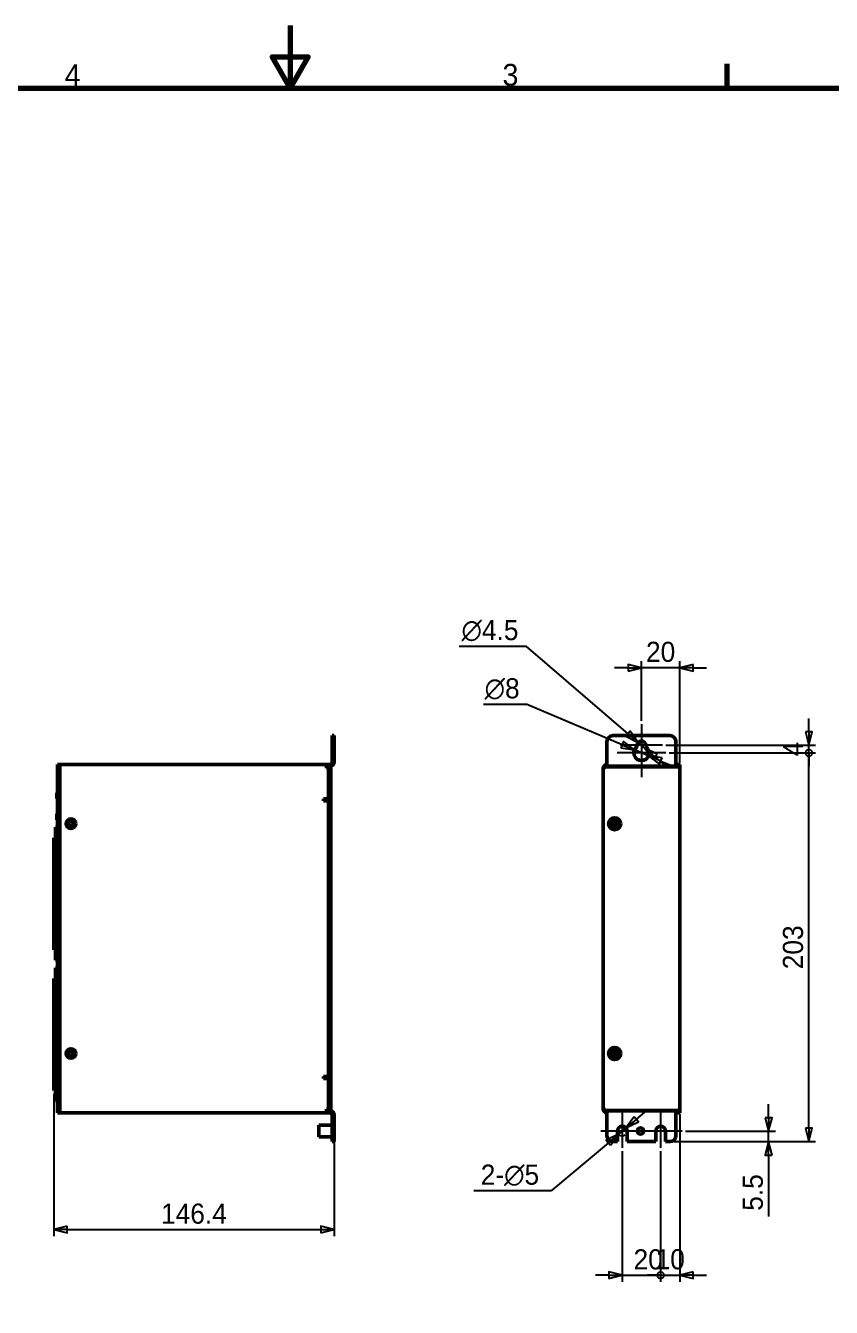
# Model space of a CAD drawing. Header units: millimetres. Extents: x 1550 to 4479, y -401 to 926.
# Drawn here: x 2096 to 2517, y 257 to 926 of the extents above; entities that cross this region are included whole.
import ezdxf

# ---------------------------------------------------------------- set-up
doc = ezdxf.new("R2010")
doc.units = ezdxf.units.MM
doc.header["$LTSCALE"] = 3.5
doc.layers.get('0').update_dxf_attribs({"lineweight": 25})
for name, color, linetype, lineweight in [('경계(ISO)', 7, 'Continuous', 70), ('외형선(ISO)', 7, 'Continuous', 50), ('중심 표식(ISO)', 7, 'Continuous', 25), ('치수(ISO)', 7, 'Continuous', 25)]:
    doc.layers.add(name, color=color, linetype=linetype, lineweight=lineweight)
doc.styles.get("Standard").update_dxf_attribs({"font": ''})
doc.styles.add('레이블 문자 (JIS)', font='')
doc.styles.get('Standard').set_extended_font_data('Gulim')
doc.styles.get('레이블 문자 (JIS)').set_extended_font_data('Gulim')
doc.dimstyles.new('복사 대상기본값 (JIS)', dxfattribs={"dimscale": 3.5, "dimtxt": 3, "dimasz": 2, "dimexe": 1, "dimexo": 0.5, "dimgap": 0.8, "dimtad": 1, "dimdsep": 46, "dimtxsty": '레이블 문자 (JIS)', "dimblk": 'Filled-1', "dimcen": 0.09, "dimdle": 10, "dimclrd": 256, "dimclre": 256, "dimclrt": 256, "dimazin": 2, "dimtfac": 0.666667, "dimtmove": 0, "dimatfit": 3, "dimldrblk": 'OPEN', "dimfxl": 1, "dimtolj": 1, "dimtzin": 0, "dimlwd": -1, "dimlwe": -1, "dimarcsym": 0})

# ---------------------------------------------------------------- blocks, each defined once
blk = doc.blocks.new('Filled-1')
at = {"color": 0}
for p, q in [((0, 0), (-1, 0.25)), ((-1, 0.25), (-1, -0.25)), ((-1, 0), (0, 0)), ((-1, -0.25), (0, 0))]:
    blk.add_line(p, q, dxfattribs=at)
at = {"color": 0, "flags": 128}
blk.add_lwpolyline([(-1, -0.25), (0, 0), (-1, 0.25), (-1, -0.25)], dxfattribs=at)
at = {"color": 0}
blk.add_solid([(-1, -0.25), (0, 0), (-1, 0.25), (-1, -0.25)], dxfattribs=at)
blk = doc.blocks.new('_DotSmall')
at = {"color": 0, "linetype": 'ByBlock', "const_width": 0.5}
blk.add_lwpolyline([(-0.0625, 0, 1), (0.0625, 0, 1)], format="xyb", close=True, dxfattribs=at)
blk = doc.blocks.new('*D17')
at = {"layer": 'Defpoints', "color": 0}
for p in [(2407.65, 340.42), (2427.65, 340.42), (2427.65, 273.88)]:
    blk.add_point(p, dxfattribs=at)
at = {"layer": '치수(ISO)'}
for p, q in [((2407.65, 338.67), (2407.65, 270.38)), ((2427.65, 338.67), (2427.65, 270.38)), ((2400.65, 273.88), (2393.65, 273.88)), ((2407.65, 273.88), (2427.65, 273.88))]:
    blk.add_line(p, q, dxfattribs=at)
at = {"layer": '치수(ISO)', "linetype": 'ByBlock', "xscale": 7, "yscale": 7, "zscale": 7}
blk.add_blockref('Filled-1', (2407.65, 273.88), dxfattribs=at)
at = {"layer": '치수(ISO)', "linetype": 'ByBlock', "xscale": 7, "yscale": 7, "zscale": 7, "rotation": 270}
blk.add_blockref('_DotSmall', (2427.65, 273.88), dxfattribs=at)
at = {"layer": '치수(ISO)', "insert": (2421.15, 287.44), "char_height": 10.5, "attachment_point": 2, "style": '레이블 문자 (JIS)'}
blk.add_mtext('\\A1;20', dxfattribs=at)
blk = doc.blocks.new('_Open')
at = {"color": 0, "linetype": 'ByBlock', "lineweight": -2}
for p, q in [((-1, 0.167), (0, 0)), ((-1, -0.167), (0, 0)), ((0, 0), (-1, 0))]:
    blk.add_line(p, q, dxfattribs=at)
blk = doc.blocks.new('*D19')
at = {"layer": 'Defpoints', "color": 0}
for p in [(2437.65, 359.87), (2427.65, 340.42), (2437.65, 273.88)]:
    blk.add_point(p, dxfattribs=at)
at = {"layer": '치수(ISO)'}
for p, q in [((2437.65, 358.12), (2437.65, 270.38)), ((2427.65, 338.67), (2427.65, 270.38)), ((2427.65, 273.88), (2420.65, 273.88)), ((2427.65, 273.88), (2437.65, 273.88)), ((2444.65, 273.88), (2451.65, 273.88))]:
    blk.add_line(p, q, dxfattribs=at)
at = {"layer": '치수(ISO)', "linetype": 'ByBlock', "xscale": 7, "yscale": 7, "zscale": 7}
blk.add_blockref('_DotSmall', (2427.65, 273.88), dxfattribs=at)
at = {"layer": '치수(ISO)', "linetype": 'ByBlock', "xscale": 7, "yscale": 7, "zscale": 7, "rotation": 180}
blk.add_blockref('Filled-1', (2437.65, 273.88), dxfattribs=at)
at = {"layer": '치수(ISO)', "insert": (2432.65, 287.47), "char_height": 10.5, "attachment_point": 2, "style": '레이블 문자 (JIS)'}
blk.add_mtext('\\A1;10', dxfattribs=at)
blk = doc.blocks.new('*D20')
at = {"layer": 'Defpoints', "color": 0}
for p in [(2409.56, 350.78), (2405.73, 347.57)]:
    blk.add_point(p, dxfattribs=at)
at = {"layer": '치수(ISO)'}
for p, q in [((2414.92, 355.28), (2420.28, 359.79)), ((2409.56, 350.78), (2405.73, 347.57)), ((2400.37, 343.07), (2370.64, 318.09)), ((2330.14, 318.09), (2370.64, 318.09))]:
    blk.add_line(p, q, dxfattribs=at)
blk.add_arc((2407.65, 349.17), 2.5, 180, 308.87627, dxfattribs=at)
at = {"layer": '치수(ISO)', "linetype": 'ByBlock', "xscale": 7, "yscale": 7, "zscale": 7}
for p, rotation in [((2409.56, 350.78), 220.0222606465004), ((2405.73, 347.57), 40.02226064650046)]:
    blk.add_blockref('Filled-1', p, dxfattribs=dict(at, rotation=rotation))
at = {"layer": '치수(ISO)', "insert": (2348.99, 331.66), "char_height": 10.5, "attachment_point": 2, "style": '레이블 문자 (JIS)'}
blk.add_mtext('\\A1;\\fGulim|b0|i0;2-∅5', dxfattribs=at)
blk = doc.blocks.new('*D21')
at = {"layer": 'Defpoints', "color": 0}
for p in [(2438.9, 349.17), (2484.05, 349.17), (2432.65, 343.67)]:
    blk.add_point(p, dxfattribs=at)
at = {"layer": '치수(ISO)'}
for p, q in [((2484.05, 356.17), (2484.05, 363.17)), ((2440.65, 349.17), (2487.55, 349.17)), ((2484.05, 343.67), (2484.05, 349.17)), ((2434.4, 343.67), (2487.55, 343.67)), ((2484.05, 336.67), (2484.05, 304.51))]:
    blk.add_line(p, q, dxfattribs=at)
at = {"layer": '치수(ISO)', "linetype": 'ByBlock', "xscale": 7, "yscale": 7, "zscale": 7}
for p, rotation in [((2484.05, 349.17), 270), ((2484.05, 343.67), 90)]:
    blk.add_blockref('Filled-1', p, dxfattribs=dict(at, rotation=rotation))
at = {"layer": '치수(ISO)', "insert": (2470.5, 317.09), "char_height": 10.5, "attachment_point": 2, "rotation": 90, "style": '레이블 문자 (JIS)'}
blk.add_mtext('\\A1;5.5', dxfattribs=at)
blk = doc.blocks.new('*D22')
at = {"layer": 'Defpoints', "color": 0}
for p in [(2430.4, 546.67), (2505.05, 546.67), (2432.65, 343.67)]:
    blk.add_point(p, dxfattribs=at)
at = {"layer": '치수(ISO)'}
for p, q in [((2432.15, 546.67), (2508.55, 546.67)), ((2505.05, 350.67), (2505.05, 546.67)), ((2434.4, 343.67), (2508.55, 343.67))]:
    blk.add_line(p, q, dxfattribs=at)
at = {"layer": '치수(ISO)', "linetype": 'ByBlock', "xscale": 7, "yscale": 7, "zscale": 7}
for name, p, rotation in [('_DotSmall', (2505.05, 546.67), 90), ('Filled-1', (2505.05, 343.67), 270)]:
    blk.add_blockref(name, p, dxfattribs=dict(at, rotation=rotation))
at = {"layer": '치수(ISO)', "insert": (2491.48, 445.14), "char_height": 10.5, "attachment_point": 2, "rotation": 90, "style": '레이블 문자 (JIS)'}
blk.add_mtext('\\A1;203', dxfattribs=at)
blk = doc.blocks.new('*D23')
at = {"layer": 'Defpoints', "color": 0}
for p in [(2428.65, 550.67), (2505.05, 550.67), (2430.4, 546.67)]:
    blk.add_point(p, dxfattribs=at)
at = {"layer": '치수(ISO)'}
for p, q in [((2505.05, 557.67), (2505.05, 564.67)), ((2430.4, 550.67), (2508.55, 550.67)), ((2505.05, 546.67), (2505.05, 550.67)), ((2432.15, 546.67), (2508.55, 546.67)), ((2505.05, 546.67), (2505.05, 539.67))]:
    blk.add_line(p, q, dxfattribs=at)
at = {"layer": '치수(ISO)', "linetype": 'ByBlock', "xscale": 7, "yscale": 7, "zscale": 7}
for name, p, rotation in [('Filled-1', (2505.05, 550.67), 270), ('_DotSmall', (2505.05, 546.67), 90)]:
    blk.add_blockref(name, p, dxfattribs=dict(at, rotation=rotation))
at = {"layer": '치수(ISO)', "insert": (2491.47, 548.67), "char_height": 10.5, "attachment_point": 2, "rotation": 90, "style": '레이블 문자 (JIS)'}
blk.add_mtext('\\A1;4', dxfattribs=at)
blk = doc.blocks.new('*D24')
at = {"layer": 'Defpoints', "color": 0}
for p in [(2417.65, 591.15), (2417.65, 561.67), (2437.65, 539.47)]:
    blk.add_point(p, dxfattribs=at)
at = {"layer": '치수(ISO)'}
for p, q in [((2410.65, 591.15), (2403.65, 591.15)), ((2417.65, 563.42), (2417.65, 594.65)), ((2437.65, 591.15), (2417.65, 591.15)), ((2437.65, 541.22), (2437.65, 594.65)), ((2444.65, 591.15), (2451.65, 591.15))]:
    blk.add_line(p, q, dxfattribs=at)
at = {"layer": '치수(ISO)', "linetype": 'ByBlock', "xscale": 7, "yscale": 7, "zscale": 7}
blk.add_blockref('Filled-1', (2417.65, 591.15), dxfattribs=at)
at = {"layer": '치수(ISO)', "linetype": 'ByBlock', "xscale": 7, "yscale": 7, "zscale": 7, "rotation": 180}
blk.add_blockref('Filled-1', (2437.65, 591.15), dxfattribs=at)
at = {"layer": '치수(ISO)', "insert": (2427.65, 604.71), "char_height": 10.5, "attachment_point": 2, "style": '레이블 문자 (JIS)'}
blk.add_mtext('\\A1;20', dxfattribs=at)
blk = doc.blocks.new('*D25')
at = {"layer": 'Defpoints', "color": 0}
for p in [(2110.81, 370.37), (2257.21, 346.67), (2257.21, 297.7)]:
    blk.add_point(p, dxfattribs=at)
at = {"layer": '치수(ISO)'}
for p, q in [((2110.81, 368.62), (2110.81, 294.2)), ((2257.21, 344.92), (2257.21, 294.2)), ((2117.81, 297.7), (2250.21, 297.7))]:
    blk.add_line(p, q, dxfattribs=at)
at = {"layer": '치수(ISO)', "linetype": 'ByBlock', "xscale": 7, "yscale": 7, "zscale": 7, "rotation": 180}
blk.add_blockref('Filled-1', (2110.81, 297.7), dxfattribs=at)
at = {"layer": '치수(ISO)', "linetype": 'ByBlock', "xscale": 7, "yscale": 7, "zscale": 7}
blk.add_blockref('Filled-1', (2257.21, 297.7), dxfattribs=at)
at = {"layer": '치수(ISO)', "insert": (2184.01, 311.3), "char_height": 10.5, "attachment_point": 2, "style": '레이블 문자 (JIS)'}
blk.add_mtext('\\A1;146.4', dxfattribs=at)
blk = doc.blocks.new('*D26')
at = {"layer": 'Defpoints', "color": 0}
for p in [(2415.94, 552.14), (2419.35, 549.21)]:
    blk.add_point(p, dxfattribs=at)
at = {"layer": '치수(ISO)'}
for p, q in [((2322.44, 602.49), (2357.5, 602.49)), ((2410.64, 556.71), (2357.5, 602.49)), ((2419.35, 549.21), (2415.94, 552.14)), ((2424.66, 544.64), (2429.96, 540.07))]:
    blk.add_line(p, q, dxfattribs=at)
at = {"layer": '치수(ISO)', "linetype": 'ByBlock', "xscale": 7, "yscale": 7, "zscale": 7}
for p, rotation in [((2415.94, 552.14), 319.253099439769), ((2419.35, 549.21), 139.2530994397691)]:
    blk.add_blockref('Filled-1', p, dxfattribs=dict(at, rotation=rotation))
at = {"layer": '치수(ISO)', "insert": (2338.57, 616.07), "char_height": 10.5, "attachment_point": 2, "style": '레이블 문자 (JIS)'}
blk.add_mtext('\\A1;∅4.5', dxfattribs=at)
blk = doc.blocks.new('*D27')
at = {"layer": 'Defpoints', "color": 0}
for p in [(2413.96, 548.23), (2421.33, 545.12)]:
    blk.add_point(p, dxfattribs=at)
at = {"layer": '치수(ISO)'}
for p, q in [((2335.2, 572.09), (2357.41, 572.09)), ((2407.51, 550.95), (2357.41, 572.09)), ((2421.33, 545.12), (2413.96, 548.23)), ((2427.78, 542.4), (2434.23, 539.68))]:
    blk.add_line(p, q, dxfattribs=at)
at = {"layer": '치수(ISO)', "linetype": 'ByBlock', "xscale": 7, "yscale": 7, "zscale": 7}
for p, rotation in [((2413.96, 548.23), 337.1241645261978), ((2421.33, 545.12), 157.1241645261978)]:
    blk.add_blockref('Filled-1', p, dxfattribs=dict(at, rotation=rotation))
at = {"layer": '치수(ISO)', "insert": (2344.91, 585.66), "char_height": 10.5, "attachment_point": 2, "style": '레이블 문자 (JIS)'}
blk.add_mtext('\\A1;∅8', dxfattribs=at)
blk = doc.blocks.new('경계 Default Border')
at = {"layer": '경계(ISO)'}
blk.add_line((280, 287), (280, 290.9), dxfattribs=at)
at = {"layer": '경계(ISO)', "flags": 128}
for points in [[(210, 297), (210, 287), (207.11, 292), (212.89, 292), (210, 287)], [(10, 10), (10, 287), (410, 287), (410, 10), (10, 10)]]:
    blk.add_lwpolyline(points, dxfattribs=at)
at = {"layer": '경계(ISO)', "char_height": 3.5, "attachment_point": 7}
for s, insert in [('4', (173.88, 287.32)), ('3', (244.01, 287.32))]:
    blk.add_mtext(s, dxfattribs=dict(at, insert=insert))

msp = doc.modelspace()

# ---------------------------------------------------------------- linework, layer by layer
at = {"layer": '외형선(ISO)'}
for p, q in [((2256.2068, 552.6747), (2256.2068, 555.6747)), ((2257.2068, 555.6747), (2256.2068, 555.6747)), ((2257.2068, 552.6747), (2257.2068, 555.6747)), ((2402.648, 555.6747), (2432.648, 555.6747)), ((2256.2068, 552.6747), (2256.2068, 541.6747)), ((2257.2068, 541.6747), (2257.2068, 552.6747)), ((2399.648, 541.6747), (2399.648, 552.6747)), ((2435.648, 552.6747), (2435.648, 541.6747)), ((2112.8068, 538.6747), (2112.8068, 540.6747)), ((2113.8068, 540.6747), (2112.8068, 540.6747)), ((2112.8068, 538.6747), (2112.8068, 520.6747)), ((2113.8068, 540.6747), (2113.8068, 538.6747)), ((2113.8068, 540.6747), (2114.0068, 540.6747)), ((2113.8068, 520.6747), (2113.8068, 538.6747)), ((2114.0068, 540.6747), (2253.2068, 540.6747)), ((2114.0068, 540.6747), (2114.0068, 538.6747)), ((2114.0068, 538.6747), (2114.0068, 360.6747)), ((2255.2068, 540.6747), (2253.2068, 540.6747)), ((2253.2068, 538.6747), (2253.2068, 540.6747)), ((2253.2068, 539.6747), (2255.2068, 539.6747)), ((2253.4068, 539.4747), (2253.2068, 539.4747)), ((2253.2068, 538.6747), (2254.2068, 538.6747)), ((2254.4068, 539.4747), (2253.4068, 539.4747)), ((2254.2068, 538.6747), (2254.2068, 522.6747)), ((2254.4068, 537.4747), (2254.4068, 539.4747)), ((2255.4068, 539.4747), (2254.4068, 539.4747)), ((2254.4068, 361.8747), (2254.4068, 537.4747)), ((2255.4068, 539.4747), (2255.4068, 537.4747)), ((2255.4068, 361.8747), (2255.4068, 537.4747)), ((2397.648, 538.6747), (2397.648, 537.4747)), ((2398.048, 538.6747), (2397.648, 538.6747)), ((2397.648, 361.8747), (2397.648, 537.4747)), ((2399.648, 539.6747), (2399.648, 541.6747)), ((2399.648, 539.6747), (2435.648, 539.6747)), ((2399.648, 539.4747), (2435.648, 539.4747)), ((2435.648, 541.6747), (2435.648, 539.6747)), ((2435.648, 540.6747), (2436.648, 540.6747)), ((2435.648, 539.6747), (2436.648, 539.6747)), ((2437.648, 539.4747), (2435.648, 539.4747)), ((2436.648, 540.6747), (2437.648, 540.6747)), ((2436.648, 540.6747), (2436.648, 539.6747)), ((2436.648, 539.4747), (2436.648, 539.6747)), ((2437.648, 540.6747), (2437.648, 539.4747)), ((2437.648, 359.8747), (2437.648, 539.4747)), ((2112.4068, 522.7897), (2112.4068, 525.8897)), ((2112.8068, 525.8897), (2112.4068, 525.8897)), ((2112.8068, 522.7897), (2112.4068, 522.7897)), ((2113.8068, 527.3347), (2114.0068, 527.3347)), ((2113.8068, 527.0147), (2114.0068, 527.0147)), ((2114.0068, 527.0097), (2113.8068, 527.0097)), ((2251.7068, 521.6747), (2251.7068, 522.6747)), ((2251.7068, 522.6747), (2254.2068, 522.6747)), ((2112.8068, 520.6647), (2112.8068, 520.6747)), ((2112.8068, 520.6747), (2113.8068, 520.6747)), ((2112.8068, 378.6847), (2112.8068, 520.6647)), ((2114.0068, 520.6647), (2112.8068, 520.6647)), ((2113.8068, 520.6747), (2113.8068, 520.6647)), ((2252.2068, 521.6747), (2251.7068, 521.6747)), ((2254.2068, 521.6747), (2252.2068, 521.6747)), ((2254.2068, 521.6747), (2254.2068, 377.6747)), ((2112.8068, 514.8797), (2112.4068, 514.8797)), ((2112.4068, 511.7797), (2112.4068, 514.8797)), ((2112.8068, 511.7797), (2112.4068, 511.7797)), ((2119.5318, 510.3347), (2118.7695, 510.3347)), ((2119.5318, 510.5307), (2118.9243, 510.5307)), ((2119.5318, 510.3347), (2119.5318, 510.5307)), ((2403.648, 510.3347), (2402.6107, 510.3347)), ((2403.648, 510.5307), (2402.7654, 510.5307)), ((2403.648, 510.7947), (2403.1408, 510.7947)), ((2403.648, 508.4452), (2403.648, 510.9042)), ((2110.8068, 502.3347), (2111.8068, 502.3347)), ((2110.8068, 443.8547), (2110.8068, 502.3347)), ((2111.8068, 507.8347), (2112.8068, 507.8347)), ((2111.8068, 502.3347), (2111.8068, 507.8347)), ((2111.8068, 443.8547), (2110.8068, 443.8547)), ((2111.8068, 438.3547), (2111.8068, 443.8547)), ((2112.8068, 438.3547), (2111.8068, 438.3547)), ((2110.8068, 428.8547), (2111.8068, 428.8547)), ((2110.8068, 370.3747), (2110.8068, 428.8547)), ((2111.8068, 434.3547), (2112.8068, 434.3547)), ((2111.8068, 428.8547), (2111.8068, 434.3547)), ((2402.6895, 390.4447), (2403.648, 390.4447)), ((2403.048, 390.4447), (2403.048, 389.8747)), ((2403.048, 389.8747), (2403.648, 389.8747)), ((2403.048, 389.4747), (2403.648, 389.4747)), ((2403.048, 389.4747), (2403.048, 388.6016)), ((2403.4299, 388.4647), (2403.648, 388.4647)), ((2403.648, 388.4452), (2403.648, 390.9042)), ((2112.8068, 378.6747), (2112.8068, 378.6847)), ((2112.8068, 378.6847), (2114.0068, 378.6847)), ((2112.8068, 378.6747), (2112.8068, 360.6747)), ((2113.8068, 378.6747), (2112.8068, 378.6747)), ((2113.8068, 378.6847), (2113.8068, 378.6747)), ((2113.8068, 360.6747), (2113.8068, 378.6747)), ((2251.7068, 377.6747), (2252.2068, 377.6747)), ((2251.7068, 376.6747), (2251.7068, 377.6747)), ((2254.2068, 376.6747), (2251.7068, 376.6747)), ((2252.2068, 377.6747), (2254.2068, 377.6747)), ((2254.2068, 376.6747), (2254.2068, 360.6747)), ((2111.8068, 370.3747), (2110.8068, 370.3747)), ((2111.8068, 364.8747), (2111.8068, 370.3747)), ((2112.8068, 364.8747), (2111.8068, 364.8747)), ((2114.0068, 364.8747), (2113.8068, 364.8747)), ((2254.4068, 359.8747), (2254.4068, 361.8747)), ((2255.4068, 361.8747), (2255.4068, 359.8747)), ((2397.648, 361.8747), (2397.648, 360.6747)), ((2112.8068, 358.6747), (2112.8068, 360.6747)), ((2112.8068, 358.6747), (2113.8068, 358.6747)), ((2113.8068, 360.6747), (2113.8068, 358.6747)), ((2113.8068, 358.6747), (2114.0068, 358.6747)), ((2114.0068, 360.6747), (2114.0068, 358.6747)), ((2253.2068, 358.6747), (2114.0068, 358.6747)), ((2253.2068, 358.6747), (2253.2068, 360.6747)), ((2253.2068, 360.6747), (2254.2068, 360.6747)), ((2253.2068, 359.8747), (2253.4068, 359.8747)), ((2253.2068, 359.6747), (2255.2068, 359.6747)), ((2253.2068, 358.6747), (2255.2068, 358.6747)), ((2254.4068, 359.8747), (2253.4068, 359.8747)), ((2254.4068, 359.8747), (2255.4068, 359.8747)), ((2256.2068, 357.6747), (2256.2068, 346.6747)), ((2257.2068, 346.6747), (2257.2068, 357.6747)), ((2397.648, 360.6747), (2398.048, 360.6747)), ((2435.648, 359.8747), (2399.648, 359.8747)), ((2399.648, 357.6747), (2399.648, 359.6747)), ((2435.648, 359.6747), (2399.648, 359.6747)), ((2399.648, 346.6747), (2399.648, 357.6747)), ((2435.648, 359.8747), (2437.648, 359.8747)), ((2435.648, 359.6747), (2435.648, 357.6747)), ((2435.648, 359.6747), (2436.648, 359.6747)), ((2435.648, 358.6747), (2436.648, 358.6747)), ((2435.648, 357.6747), (2435.648, 346.6747)), ((2436.648, 359.6747), (2436.648, 359.8747)), ((2436.648, 359.6747), (2436.648, 358.6747)), ((2437.648, 358.6747), (2436.648, 358.6747)), ((2437.648, 359.8747), (2437.648, 358.6747)), ((2249.2068, 346.1747), (2249.2068, 352.1747)), ((2256.2068, 352.1747), (2249.2068, 352.1747)), ((2405.148, 343.6747), (2405.148, 349.1747)), ((2410.148, 349.1747), (2410.148, 343.6747)), ((2425.148, 343.6747), (2425.148, 349.1747)), ((2430.148, 349.1747), (2430.148, 343.6747)), ((2256.2068, 346.1747), (2249.2068, 346.1747)), ((2256.2068, 343.6747), (2256.2068, 346.6747)), ((2256.2068, 343.6747), (2257.2068, 343.6747)), ((2257.2068, 346.6747), (2257.2068, 343.6747)), ((2405.148, 343.6747), (2402.648, 343.6747)), ((2425.148, 343.6747), (2410.148, 343.6747)), ((2432.648, 343.6747), (2430.148, 343.6747))]:
    msp.add_line(p, q, dxfattribs=at)
for centre, radius in [((2119.8068, 509.6747), 2.5), ((2119.8068, 509.6747), 1.7), ((2119.8068, 509.6747), 1.2295), ((2403.648, 509.6747), 3.15), ((2403.648, 509.6747), 2.15), ((2403.648, 509.6747), 1.2295), ((2119.8068, 389.6747), 2.5), ((2119.8068, 389.6747), 1.7), ((2119.8068, 389.6747), 1.2295), ((2403.648, 389.6747), 3.15), ((2403.648, 389.6747), 2.15), ((2403.648, 389.6747), 1.2295), ((2417.148, 349.1747), 1.621)]:
    msp.add_circle(centre, radius, dxfattribs=at)
for centre, radius, start, end in [((2402.648, 552.6747), 3, 90, 180), ((2432.648, 552.6747), 3, 0, 90), ((2417.648, 546.6747), 4, 122.6696456, 57.3303544), ((2417.648, 550.6747), 2.25, 343.6651772, 196.3348228), ((2255.2068, 541.6747), 2, 270, 0), ((2255.2068, 541.6747), 1, 270, 0), ((2399.648, 538.6747), 2, 90, 180), ((2399.648, 537.4747), 2, 90, 180), ((2399.648, 538.6747), 1, 90, 139.4583981), ((2434.648, 538.6747), 1, 53.1301024, 90), ((2434.648, 538.6747), 2, 23.5781785, 30), ((2116.9922, 522.2887), 6.346, 118.0628025, 120.1294266), ((2116.9922, 522.2887), 6.15, 119.0407761, 121.1949938), ((2403.348, 388.1747), 0.75, 113.5781785, 131.3789625), ((2399.648, 361.8747), 2, 180, 270), ((2255.2068, 357.6747), 2, 0, 90), ((2255.2068, 357.6747), 1, 0, 90), ((2399.648, 360.6747), 2, 180, 270), ((2399.648, 360.6747), 1, 220.5416019, 270), ((2434.648, 360.6747), 1, 270, 306.8698976), ((2434.648, 360.6747), 2, 330, 336.4218215), ((2407.648, 349.1747), 2.5, 0, 180), ((2427.648, 349.1747), 2.5, 0, 180), ((2402.648, 346.6747), 3, 180, 270), ((2432.648, 346.6747), 3, 270, 0)]:
    msp.add_arc(centre, radius, start, end, dxfattribs=at)
at = {"layer": '중심 표식(ISO)'}
for p, q in [((2417.648, 561.6747), (2417.648, 541.9247)), ((2428.648, 550.6747), (2406.648, 550.6747)), ((2417.648, 555.4247), (2417.648, 533.9247)), ((2430.398, 546.6747), (2404.898, 546.6747)), ((2407.648, 360.4247), (2407.648, 340.4247)), ((2427.648, 360.4247), (2427.648, 340.4247)), ((2418.898, 349.1747), (2396.398, 349.1747)), ((2438.898, 349.1747), (2416.398, 349.1747))]:
    msp.add_line(p, q, dxfattribs=at)

# ---------------------------------------------------------------- block references
at = {"color": 0, "xscale": 3.25923507, "yscale": 3.25923507, "zscale": 3.25923507}
msp.add_blockref('경계 Default Border', (1549.8234, -41.5043), dxfattribs=at)

# ---------------------------------------------------------------- dimensions: what is measured, and where the dimension line sits
at = {"layer": '치수(ISO)'}
for p1, p2, picture, middle in [((2419.3526, 549.2061), (2415.9434, 552.1433), '*D26', (2338.5728, 602.4936)), ((2421.3334, 545.1198), (2413.9626, 548.2297), '*D27', (2344.9055, 572.0899))]:
    dim = msp.add_diameter_dim_2p(p1=p1, p2=p2, dimstyle='복사 대상기본값 (JIS)', override={"dimgap": 0.8, "dimtih": 1, "dimtoh": 1, "dimdec": 2, "dimlfac": 1, "dimtol": 0, "dimlim": 0, "dimtp": 0, "dimtm": 0, "dimtdec": 2, "dimatfit": 2}, dxfattribs=at)
    dim.commit()
    dim.dimension.update_dxf_attribs({"geometry": picture, "text_midpoint": middle, "dimtype": 163})
for base, p1, p2, override, picture, middle in [((2417.648, 591.1492), (2437.648, 539.4747), (2417.648, 561.6747), {"dimgap": 0.8, "dimdec": 2, "dimtol": 0, "dimlim": 0, "dimtp": 0, "dimtm": 0, "dimtdec": 2, "dimtofl": 0}, '*D24', (2427.648, 591.1492)), ((2257.2068, 297.7049), (2110.8068, 370.3747), (2257.2068, 346.6747), {"dimgap": 0.8, "dimdec": 2, "dimtol": 0, "dimlim": 0, "dimtp": 0, "dimtm": 0, "dimtdec": 2, "dimtofl": 0, "dimatfit": 1}, '*D25', (2184.0068, 297.7049))]:
    dim = msp.add_linear_dim(base=base, p1=p1, p2=p2, dimstyle='복사 대상기본값 (JIS)', override=override, dxfattribs=at)
    dim.commit()
    dim.dimension.update_dxf_attribs({"geometry": picture, "text_midpoint": middle, "dimtype": 160})
for base, p1, p2, angle, override, picture, middle in [((2505.0505, 550.6747), (2430.398, 546.6747), (2428.648, 550.6747), 90, {"dimgap": 0.8, "dimdec": 2, "dimblk1": 'DotSmall', "dimblk2": 'Filled-1', "dimsah": 1, "dimdle": 0, "dimtol": 0, "dimlim": 0, "dimtp": 0, "dimtm": 0, "dimtdec": 2, "dimtofl": 1, "dimatfit": 1}, '*D23', (2505.0505, 548.6747)), ((2505.0505, 546.6747), (2432.648, 343.6747), (2430.398, 546.6747), 90, {"dimgap": 0.8, "dimdec": 2, "dimblk1": 'Filled-1', "dimblk2": 'DotSmall', "dimsah": 1, "dimdle": 0, "dimtol": 0, "dimlim": 0, "dimtp": 0, "dimtm": 0, "dimtdec": 2, "dimtofl": 0, "dimatfit": 1}, '*D22', (2505.0505, 445.1397)), ((2484.0505, 349.1747), (2432.648, 343.6747), (2438.898, 349.1747), 90, {"dimgap": 0.8, "dimdec": 2, "dimtol": 0, "dimlim": 0, "dimtp": 0, "dimtm": 0, "dimtdec": 2, "dimtofl": 1, "dimatfit": 1}, '*D21', (2484.0505, 317.0947)), ((2437.648, 273.8777), (2427.648, 340.4247), (2437.648, 359.8747), 180, {"dimgap": 0.8, "dimdec": 2, "dimblk1": 'DotSmall', "dimblk2": 'Filled-1', "dimsah": 1, "dimdle": 0, "dimtol": 0, "dimlim": 0, "dimtp": 0, "dimtm": 0, "dimtdec": 2, "dimtofl": 1, "dimatfit": 1}, '*D19', (2432.648, 273.8777)), ((2427.648, 273.8777), (2407.648, 340.4247), (2427.648, 340.4247), 180, {"dimgap": 0.8, "dimdec": 2, "dimblk1": 'Filled-1', "dimblk2": 'DotSmall', "dimsah": 1, "dimdle": 0, "dimtol": 0, "dimlim": 0, "dimtp": 0, "dimtm": 0, "dimtdec": 2, "dimtofl": 0}, '*D17', (2421.148, 273.8777))]:
    dim = msp.add_linear_dim(base=base, p1=p1, p2=p2, angle=angle, dimstyle='복사 대상기본값 (JIS)', override=override, dxfattribs=at)
    dim.commit()
    dim.dimension.update_dxf_attribs({"geometry": picture, "text_midpoint": middle, "dimtype": 160})
dim = msp.add_diameter_dim_2p(p1=(2409.5625, 350.7824), p2=(2405.7335, 347.567), text='\\fGulim|b0|i0;2-<>', dimstyle='복사 대상기본값 (JIS)', override={"dimgap": 0.8, "dimtih": 1, "dimtoh": 1, "dimdec": 0, "dimlfac": 1, "dimtol": 0, "dimlim": 0, "dimtp": 0, "dimtm": 0, "dimtdec": 2, "dimatfit": 2}, dxfattribs=at)
dim.commit()
dim.dimension.update_dxf_attribs({"geometry": '*D20', "text_midpoint": (2348.9872, 318.0942), "dimtype": 163})

doc.saveas('drawing.dxf')
